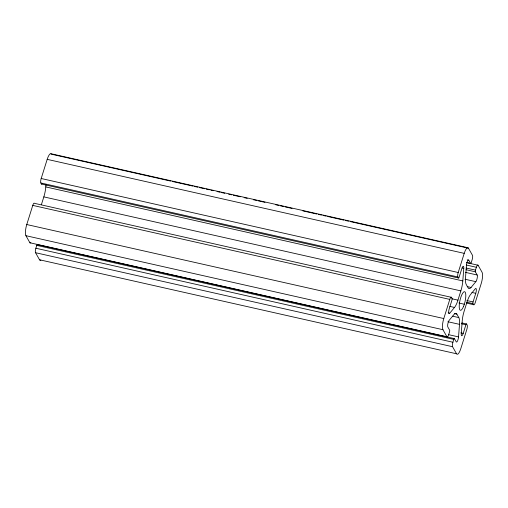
<?xml version="1.0" encoding="UTF-8"?>
<svg xmlns="http://www.w3.org/2000/svg" width="508" height="508" viewBox="0 0 508 508"><rect width="100%" height="100%" fill="white"/><g stroke="black" fill="none" stroke-linecap="round" stroke-linejoin="round"><path stroke-width="0.76" d="M41.383 204.705L43.834 196.882A13.329 3.639 -77.3 0 0 45.79 186.919L45.974 184.563M40.875 260.09A8.89 2.426 -77.3 0 1 39.529 259.772L35.528 252.698A3.556 0.972 -77.3 0 1 35.871 248.234L36.767 245.383A1.334 0.362 -77.3 0 1 37.401 244.615L454.425 338.626L456.228 341.814A3.696 1.01 -77.3 0 0 457.537 340.874A3.696 1.01 -77.3 0 0 458.54 336.906L459.499 324.352A13.329 3.639 -77.3 0 0 458.819 317.583L456.882 314.166L454.565 313.646M448.164 312.884L449.713 313.233L454.501 307.454A13.329 3.639 -77.3 0 0 457.956 300.133L460.851 290.894A13.329 3.639 -77.3 0 0 462.813 280.924L463.772 268.37A3.696 1.01 -77.3 0 0 463.233 266.275A3.696 1.01 -77.3 0 0 461.81 268.63L459.105 277.26A1.334 0.362 -77.3 0 1 458.47 278.028L41.446 184.017L40.85 182.963A3.556 0.972 -77.3 0 1 41.192 178.505L47.193 159.353A8.89 2.426 -77.3 0 1 51.448 154.216L170.599 181.077M456.882 314.166A13.329 3.639 -77.3 0 0 453.955 314.554L449.174 320.338A3.696 1.01 -77.3 0 0 447.859 323.761A3.696 1.01 -77.3 0 0 447.859 327.012L449.656 330.2A1.334 0.362 -77.3 0 1 449.529 331.87L448.64 334.721A3.556 0.972 -77.3 0 1 446.938 336.779L29.915 242.767L25.914 235.693A8.89 2.426 -77.3 0 1 26.765 224.536L32.766 205.391A3.556 0.972 -77.3 0 1 34.468 203.333L451.491 297.345L452.088 298.399A1.334 0.362 -77.3 0 1 451.955 300.076L449.256 308.699A3.696 1.01 -77.3 0 0 448.71 312.604A3.696 1.01 -77.3 0 0 449.713 313.233M446.938 336.779L442.938 329.705A8.89 2.426 -77.3 0 1 443.789 318.548L449.79 299.403A3.556 0.972 -77.3 0 1 451.491 297.345M458.47 278.028L457.873 276.974A3.556 0.972 -77.3 0 1 458.216 272.51L464.217 253.365A8.89 2.426 -77.3 0 1 468.471 248.228L472.472 255.302A3.556 0.972 -77.3 0 1 472.129 259.766L471.234 262.617A1.334 0.362 -77.3 0 1 470.599 263.385L466.725 262.515M461.912 322.936L466.554 323.983L467.15 325.037A3.556 0.972 -77.3 0 1 466.808 329.495L460.807 348.647A8.89 2.426 -77.3 0 1 456.552 353.784L452.552 346.71A3.556 0.972 -77.3 0 1 452.895 342.246L453.784 339.395A1.334 0.362 -77.3 0 1 454.425 338.626M470.599 263.385L468.795 260.198A3.696 1.01 -77.3 0 0 467.487 261.137A3.696 1.01 -77.3 0 0 466.477 265.1L465.519 277.654A13.329 3.639 -77.3 0 0 466.204 284.429L468.135 287.846A13.329 3.639 -77.3 0 0 471.062 287.458L475.85 281.673A3.696 1.01 -77.3 0 0 477.164 278.251A3.696 1.01 -77.3 0 0 477.164 274.999L475.361 271.812A1.334 0.362 -77.3 0 1 475.488 270.142L476.383 267.291A3.556 0.972 -77.3 0 1 478.085 265.233L482.086 272.307A8.89 2.426 -77.3 0 1 481.235 283.464L475.234 302.609A3.556 0.972 -77.3 0 1 473.532 304.667L466.566 303.098M473.532 304.667L472.935 303.613A1.334 0.362 -77.3 0 1 473.062 301.936L475.767 293.313A3.696 1.01 -77.3 0 0 476.314 289.408A3.696 1.01 -77.3 0 0 475.31 288.773L470.522 294.557A13.329 3.639 -77.3 0 0 467.068 301.879L464.166 311.118A13.329 3.639 -77.3 0 0 462.21 321.081L461.251 333.635A3.696 1.01 -77.3 0 0 461.791 335.737A3.696 1.01 -77.3 0 0 463.207 333.381L465.912 324.752A1.334 0.362 -77.3 0 1 466.554 323.983M50.921 153.714L467.944 247.726M172.142 181.426L193.034 186.138M194.583 186.487L197.675 187.185M199.225 187.528L204.641 188.754M206.184 189.103L209.283 189.801M210.826 190.144L213.15 190.671M217.018 191.541L220.116 192.24M221.659 192.589L224.758 193.288M228.625 194.158L231.718 194.856M233.267 195.205L240.227 196.774M244.1 197.65L247.193 198.342M253.384 199.739L256.476 200.438M258.026 200.787L264.986 202.355M275.819 204.8L278.917 205.499M280.46 205.842L283.559 206.54M285.102 206.889L292.068 208.464M302.901 210.903L316.827 214.039M318.37 214.389L321.469 215.087M323.018 215.436L326.111 216.135M327.66 216.484L343.903 220.148M345.453 220.497L348.545 221.196M350.095 221.545L468.471 248.228M47.193 159.353L464.217 253.365M467.246 259.848L468.795 260.198M466.477 262.617L478.085 265.233M466.325 265.017L476.383 267.291M466.204 268.046L475.488 270.142M462.223 268.021L463.772 268.37M466.077 269.723L475.361 271.812M465.557 272.383L477.164 274.999M41.192 178.505L458.216 272.51M40.85 182.963L457.873 276.974M465.017 279.235L475.85 281.673M45.79 186.919L462.813 280.924M467.195 286.582L471.062 287.458M471.9 292.437L475.767 293.313M43.834 196.882L460.851 290.894M466.871 300.546L473.062 301.936M451.764 298.742L457.956 300.133M466.744 302.216L472.935 303.613M32.766 205.391L449.79 299.403M458.927 303.022L464.337 304.241M449.859 306.407L454.501 307.454M452.628 316.186L458.819 317.583M26.765 224.536L443.789 318.548M461.27 323.704L465.912 324.752M447.897 321.735L459.499 324.352M460.889 332.854L463.207 333.381M25.914 235.693L442.938 329.705M448.481 334.639L458.54 336.906M36.767 245.383L453.784 339.395M35.871 248.234L452.895 342.246M35.528 252.698L452.552 346.71M39.529 259.772L456.552 353.784M30.823 242.5A3.556 0.972 -77.3 0 1 29.915 242.767M41.929 183.667A1.334 0.362 -77.3 0 1 41.446 184.017M463.62 306.267A9.55 2.61 -77.3 0 0 464.649 291.694A9.55 2.61 -77.3 0 0 459.264 305.054A9.55 2.61 -77.3 0 0 463.62 306.267"/></g></svg>
